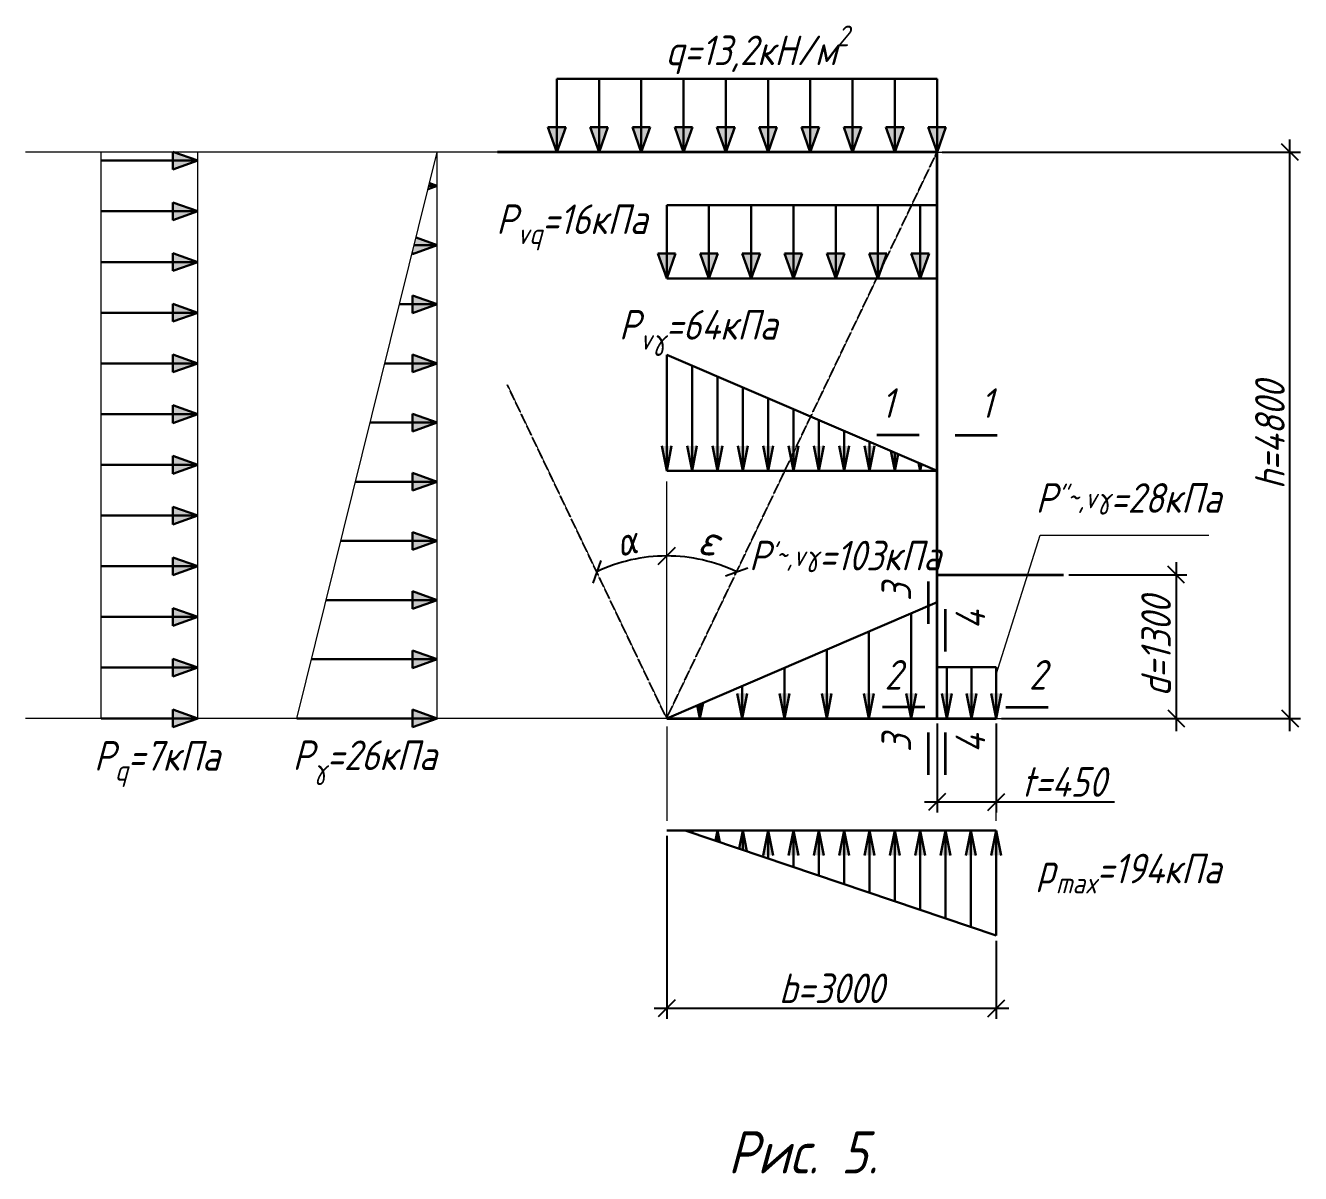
# Model space of a CAD drawing. Header units: millimetres. Extents: x -1004 to 900128, y -352756 to 107728.
# Drawn here: x 70816 to 85906, y -34440 to -20855 of the extents above; entities that cross this region are included whole.
import ezdxf

# ---------------------------------------------------------------- set-up
doc = ezdxf.new("R2010")
doc.units = ezdxf.units.MM
doc.linetypes.add('ACAD_ISO02W100', pattern=[15, 12, -3])
doc.linetypes.add('ACAD_ISO04W100', pattern=[30, 24, -3, 0, -3])
for name, color, linetype, lineweight in [('axles', 152, 'ACAD_ISO04W100', 20), ('basic', 95, 'Continuous', 30), ('hatch', 117, 'ACAD_ISO02W100', 25), ('size', 45, 'Continuous', 20), ('text', 13, 'Continuous', 20), ('thick', 42, 'Continuous', 35), ('thin', 153, 'Continuous', 18)]:
    doc.layers.add(name, color=color, linetype=linetype, lineweight=lineweight)
doc.styles.add('Structures', font='isocpeur.ttf', dxfattribs={"width": 0.85, "oblique": 15})
doc.styles.add('structures 5', font='isocpeur.ttf', dxfattribs={"width": 0.85, "oblique": 15, "height": 5})
doc.dimstyles.new('structures 3.5', dxfattribs={"dimtxt": 3.5, "dimasz": 2, "dimexe": 1.25, "dimexo": 0.625, "dimtad": 1, "dimtxsty": 'Structures', "dimblk": 'OBLIQUE', "dimcen": 2.5, "dimdle": 1.5, "dimadec": 0, "dimazin": 0, "dimtfac": 1, "dimtmove": 0, "dimatfit": 3, "dimfxl": 1, "dimarcsym": 0})

# ---------------------------------------------------------------- blocks, each defined once
blk = doc.blocks.new('_Oblique')
at = {"color": 0, "linetype": 'ByBlock', "lineweight": -2}
blk.add_line((-0.5, -0.5), (0.5, 0.5), dxfattribs=at)
blk = doc.blocks.new('*D364')
at = {"layer": 'Defpoints', "color": 0, "transparency": 16777216}
for p in [(83100, -27354), (82305, -29054), (84435, -29054)]:
    blk.add_point(p, dxfattribs=at)
at = {"layer": 'size', "color": 0, "lineweight": -2, "transparency": 16777216}
for p, q in [((84435, -27204), (84435, -29204)), ((83163, -27354), (84560, -27354)), ((82367, -29054), (84560, -29054))]:
    blk.add_line(p, q, dxfattribs=at)
at = {"layer": 'size', "color": 0, "lineweight": -2, "transparency": 16777216, "xscale": 200, "yscale": 200, "zscale": 200}
for p, rotation in [((84435, -27354), 90), ((84435, -29054), 270)]:
    blk.add_blockref('_Oblique', p, dxfattribs=dict(at, rotation=rotation))
at = {"layer": 'size', "color": 0, "transparency": 16777216, "insert": (84197, -28204), "char_height": 350, "attachment_point": 5, "rotation": 90, "style": 'Structures'}
blk.add_mtext('d=1300', dxfattribs=at)
blk = doc.blocks.new('*D365')
at = {"layer": 'Defpoints', "color": 0, "transparency": 16777216}
for p in [(81605, -29054), (82305, -29054), (82305, -30043)]:
    blk.add_point(p, dxfattribs=at)
at = {"layer": 'size', "color": 0, "lineweight": -2, "transparency": 16777216}
for p, q in [((81605, -29116), (81605, -30168)), ((82305, -29116), (82305, -30168)), ((81455, -30043), (82305, -30043)), ((82305, -30043), (83705, -30043))]:
    blk.add_line(p, q, dxfattribs=at)
at = {"layer": 'size', "color": 0, "lineweight": -2, "transparency": 16777216, "xscale": 200, "yscale": 200, "zscale": 200, "rotation": 180}
blk.add_blockref('_Oblique', (81605, -30043), dxfattribs=at)
at = {"layer": 'size', "color": 0, "lineweight": -2, "transparency": 16777216, "xscale": 200, "yscale": 200, "zscale": 200}
blk.add_blockref('_Oblique', (82305, -30043), dxfattribs=at)
at = {"layer": 'size', "color": 0, "transparency": 16777216, "insert": (83105, -29806), "char_height": 350, "attachment_point": 5, "style": 'Structures'}
blk.add_mtext('t=450', dxfattribs=at)
blk = doc.blocks.new('*D366')
at = {"layer": 'Defpoints', "color": 0, "transparency": 16777216}
for p in [(81605, -22354), (85781, -22354), (82305, -29054)]:
    blk.add_point(p, dxfattribs=at)
at = {"layer": 'size', "color": 0, "lineweight": -2, "transparency": 16777216}
for p, q in [((85781, -29204), (85781, -22204)), ((81667, -22354), (85906, -22354)), ((82367, -29054), (85906, -29054))]:
    blk.add_line(p, q, dxfattribs=at)
at = {"layer": 'size', "color": 0, "lineweight": -2, "transparency": 16777216, "xscale": 200, "yscale": 200, "zscale": 200}
for p, rotation in [((85781, -22354), 90), ((85781, -29054), 270)]:
    blk.add_blockref('_Oblique', p, dxfattribs=dict(at, rotation=rotation))
at = {"layer": 'size', "color": 0, "transparency": 16777216, "insert": (85544, -25704), "char_height": 350, "attachment_point": 5, "rotation": 90, "style": 'Structures'}
blk.add_mtext('h=4800', dxfattribs=at)
blk = doc.blocks.new('*D367')
at = {"layer": 'Defpoints', "color": 0, "transparency": 16777216}
for p in [(81605, -22354), (78405, -26253), (78689, -27153), (78405, -29054), (78405, -29054)]:
    blk.add_point(p, dxfattribs=at)
at = {"layer": 'size', "color": 0, "lineweight": -2, "transparency": 16777216}
blk.add_arc((78405, -29054), 1922, 64.4703, 90, dxfattribs=at)
at = {"layer": 'size', "color": 0, "lineweight": -2, "transparency": 16777216, "xscale": 200, "yscale": 200, "zscale": 200}
for p, rotation in [((78405, -27132), 179.9999999999999), ((79233, -27320), 334.4703020094668)]:
    blk.add_blockref('_Oblique', p, dxfattribs=dict(at, rotation=rotation))
at = {"layer": 'size', "color": 0, "transparency": 16777216, "insert": (78908, -26939), "char_height": 350, "attachment_point": 5, "rotation": 346.6245, "style": 'Structures'}
blk.add_mtext('{\\H1.08333x;ε}', dxfattribs=at)
blk = doc.blocks.new('*D368')
at = {"layer": 'Defpoints', "color": 0, "transparency": 16777216}
for p in [(75205, -22354), (78405, -22604), (78120, -27153), (78405, -29054), (78405, -29054)]:
    blk.add_point(p, dxfattribs=at)
at = {"layer": 'size', "color": 0, "lineweight": -2, "transparency": 16777216}
blk.add_arc((78405, -29054), 1922, 90, 115.5297, dxfattribs=at)
at = {"layer": 'size', "color": 0, "lineweight": -2, "transparency": 16777216, "xscale": 200, "yscale": 200, "zscale": 200}
for p, rotation in [((78405, -27132), 359.9999999999999), ((77577, -27320), 205.5296979905331)]:
    blk.add_blockref('_Oblique', p, dxfattribs=dict(at, rotation=rotation))
at = {"layer": 'size', "color": 0, "transparency": 16777216, "insert": (77929, -26955), "char_height": 350, "width": 756.43, "attachment_point": 5, "rotation": 12.7648, "style": 'Structures'}
blk.add_mtext('{\\H0.95833x;α}', dxfattribs=at)
blk = doc.blocks.new('*D370')
at = {"layer": 'Defpoints', "color": 0, "transparency": 16777216}
for p in [(78405, -30380), (82305, -31622), (82305, -32485)]:
    blk.add_point(p, dxfattribs=at)
at = {"layer": 'size', "color": 0, "lineweight": -2, "transparency": 16777216}
for p, q in [((78405, -30443), (78405, -32610)), ((82305, -31685), (82305, -32610)), ((78255, -32485), (82455, -32485))]:
    blk.add_line(p, q, dxfattribs=at)
at = {"layer": 'size', "color": 0, "lineweight": -2, "transparency": 16777216, "xscale": 200, "yscale": 200, "zscale": 200, "rotation": 180}
blk.add_blockref('_Oblique', (78405, -32485), dxfattribs=at)
at = {"layer": 'size', "color": 0, "lineweight": -2, "transparency": 16777216, "xscale": 200, "yscale": 200, "zscale": 200}
blk.add_blockref('_Oblique', (82305, -32485), dxfattribs=at)
at = {"layer": 'size', "color": 0, "transparency": 16777216, "insert": (80355, -32248), "char_height": 350, "attachment_point": 5, "style": 'Structures'}
blk.add_mtext('b=3000', dxfattribs=at)

msp = doc.modelspace()

# ---------------------------------------------------------------- hatches: boundary and pattern name
at = {"layer": 'basic'}
h = msp.add_hatch(color=256, dxfattribs=at)
h.dxf.hatch_style = 1
h.paths.add_polyline_path([(76999.856, -22058.991), (77104.781, -22353.647), (77104.781, -22058.991)])
h.paths.add_polyline_path([(77104.781, -22058.991), (77104.781, -22353.647), (77209.706, -22058.991)])
h = msp.add_hatch(color=256, dxfattribs=at)
h.dxf.hatch_style = 1
h.paths.add_polyline_path([(77499.856, -22058.991), (77604.781, -22353.647), (77604.781, -22058.991)])
h.paths.add_polyline_path([(77604.781, -22058.991), (77604.781, -22353.647), (77709.706, -22058.991)])
h = msp.add_hatch(color=256, dxfattribs=at)
h.dxf.hatch_style = 1
h.paths.add_polyline_path([(77999.856, -22058.991), (78104.781, -22353.647), (78104.781, -22058.991)])
h.paths.add_polyline_path([(78104.781, -22058.991), (78104.781, -22353.647), (78209.706, -22058.991)])
h = msp.add_hatch(color=256, dxfattribs=at)
h.dxf.hatch_style = 1
h.paths.add_polyline_path([(78499.856, -22058.991), (78604.781, -22353.647), (78604.781, -22058.991)])
h.paths.add_polyline_path([(78604.781, -22058.991), (78604.781, -22353.647), (78709.706, -22058.991)])
h = msp.add_hatch(color=256, dxfattribs=at)
h.dxf.hatch_style = 1
h.paths.add_polyline_path([(78999.856, -22058.991), (79104.781, -22353.647), (79104.781, -22058.991)])
h.paths.add_polyline_path([(79104.781, -22058.991), (79104.781, -22353.647), (79209.706, -22058.991)])
h = msp.add_hatch(color=256, dxfattribs=at)
h.dxf.hatch_style = 1
h.paths.add_polyline_path([(79499.856, -22058.991), (79604.781, -22353.647), (79604.781, -22058.991)])
h.paths.add_polyline_path([(79604.781, -22058.991), (79604.781, -22353.647), (79709.706, -22058.991)])
h = msp.add_hatch(color=256, dxfattribs=at)
h.dxf.hatch_style = 1
h.paths.add_polyline_path([(79999.856, -22058.991), (80104.781, -22353.647), (80104.781, -22058.991)])
h.paths.add_polyline_path([(80104.781, -22058.991), (80104.781, -22353.647), (80209.706, -22058.991)])
h = msp.add_hatch(color=256, dxfattribs=at)
h.dxf.hatch_style = 1
h.paths.add_polyline_path([(80499.856, -22058.991), (80604.781, -22353.647), (80604.781, -22058.991)])
h.paths.add_polyline_path([(80604.781, -22058.991), (80604.781, -22353.647), (80709.706, -22058.991)])
h = msp.add_hatch(color=256, dxfattribs=at)
h.dxf.hatch_style = 1
h.paths.add_polyline_path([(80999.856, -22058.991), (81104.781, -22353.647), (81104.781, -22058.991)])
h.paths.add_polyline_path([(81104.781, -22058.991), (81104.781, -22353.647), (81209.706, -22058.991)])
h = msp.add_hatch(color=256, dxfattribs=at)
h.dxf.hatch_style = 1
h.paths.add_polyline_path([(81499.856, -22058.991), (81604.781, -22353.647), (81604.781, -22058.991)])
h.paths.add_polyline_path([(81604.781, -22058.991), (81604.781, -22353.647), (81709.706, -22058.991)])
h = msp.add_hatch(color=256, dxfattribs=at)
h.dxf.hatch_style = 1
h.paths.add_polyline_path([(72559.8, -22348.722), (72854.456, -22453.647), (72559.8, -22453.647)])
h.paths.add_polyline_path([(72559.8, -22453.647), (72854.456, -22453.647), (72559.8, -22558.573)])
h = msp.add_hatch(color=256, dxfattribs=at)
h.dxf.hatch_style = 1
h.paths.add_polyline_path([(75598.453, -22721.161), (75590.389, -22753.647), (75689.682, -22753.647)])
h.paths.add_polyline_path([(75689.682, -22753.647), (75590.389, -22753.647), (75580.761, -22792.433)])
h.paths.add_polyline_path([(75689.682, -23453.647), (75416.627, -23453.647), (75404.624, -23502), (75429.659, -23546.24)])
h.paths.add_polyline_path([(75438.803, -23364.311), (75416.627, -23453.647), (75689.682, -23453.647)])
h.paths.add_polyline_path([(75404.624, -23502), (75395.026, -23540.668), (75395.026, -23558.573), (75429.659, -23546.24)])
h = msp.add_hatch(color=256, dxfattribs=at)
h.dxf.hatch_style = 1
h.paths.add_polyline_path([(72559.8, -22948.722), (72854.456, -23053.647), (72559.8, -23053.647)])
h.paths.add_polyline_path([(72559.8, -23053.647), (72854.456, -23053.647), (72559.8, -23158.573)])
h = msp.add_hatch(color=256, dxfattribs=at)
h.dxf.hatch_style = 1
h.paths.add_polyline_path([(72559.8, -23548.722), (72854.456, -23653.647), (72559.8, -23653.647)])
h.paths.add_polyline_path([(72559.8, -23653.647), (72854.456, -23653.647), (72559.8, -23758.573)])
h = msp.add_hatch(color=256, dxfattribs=at)
h.dxf.hatch_style = 1
h.paths.add_polyline_path([(78299.856, -23552.444), (78404.781, -23847.101), (78404.781, -23552.444)])
h.paths.add_polyline_path([(78404.781, -23552.444), (78404.781, -23847.101), (78509.706, -23552.444)])
h = msp.add_hatch(color=256, dxfattribs=at)
h.dxf.hatch_style = 1
h.paths.add_polyline_path([(78799.856, -23552.444), (78904.781, -23847.101), (78904.781, -23552.444)])
h.paths.add_polyline_path([(78904.781, -23552.444), (78904.781, -23847.101), (79009.706, -23552.444)])
h = msp.add_hatch(color=256, dxfattribs=at)
h.dxf.hatch_style = 1
h.paths.add_polyline_path([(79299.856, -23552.444), (79404.781, -23847.101), (79404.781, -23552.444)])
h.paths.add_polyline_path([(79404.781, -23552.444), (79404.781, -23847.101), (79509.706, -23552.444)])
h = msp.add_hatch(color=256, dxfattribs=at)
h.dxf.hatch_style = 1
h.paths.add_polyline_path([(79799.856, -23552.444), (79904.781, -23847.101), (79904.781, -23552.444)])
h.paths.add_polyline_path([(79904.781, -23552.444), (79904.781, -23847.101), (80009.706, -23552.444)])
h = msp.add_hatch(color=256, dxfattribs=at)
h.dxf.hatch_style = 1
h.paths.add_polyline_path([(80299.856, -23552.444), (80404.781, -23847.101), (80404.781, -23552.444)])
h.paths.add_polyline_path([(80404.781, -23552.444), (80404.781, -23847.101), (80509.706, -23552.444)])
h = msp.add_hatch(color=256, dxfattribs=at)
h.dxf.hatch_style = 1
h.paths.add_polyline_path([(80799.856, -23552.444), (80904.781, -23847.101), (80904.781, -23552.444)])
h.paths.add_polyline_path([(80904.781, -23552.444), (80904.781, -23847.101), (81009.706, -23552.444)])
h = msp.add_hatch(color=256, dxfattribs=at)
h.dxf.hatch_style = 1
h.paths.add_polyline_path([(81299.856, -23552.444), (81404.781, -23847.101), (81404.781, -23552.444)])
h.paths.add_polyline_path([(81404.781, -23552.444), (81404.781, -23847.101), (81509.706, -23552.444)])
h = msp.add_hatch(color=256, dxfattribs=at)
h.dxf.hatch_style = 1
h.paths.add_polyline_path([(75395.026, -24048.722), (75689.682, -24153.647), (75395.026, -24153.647)])
h.paths.add_polyline_path([(75395.026, -24153.647), (75689.682, -24153.647), (75395.026, -24258.573)])
h = msp.add_hatch(color=256, dxfattribs=at)
h.dxf.hatch_style = 1
h.paths.add_polyline_path([(72559.8, -24148.722), (72854.456, -24253.647), (72559.8, -24253.647)])
h.paths.add_polyline_path([(72559.8, -24253.647), (72854.456, -24253.647), (72559.8, -24358.573)])
h = msp.add_hatch(color=256, dxfattribs=at)
h.dxf.hatch_style = 1
h.paths.add_polyline_path([(72559.8, -24748.722), (72854.456, -24853.647), (72559.8, -24853.647)])
h.paths.add_polyline_path([(72559.8, -24853.647), (72854.456, -24853.647), (72559.8, -24958.573)])
h = msp.add_hatch(color=256, dxfattribs=at)
h.dxf.hatch_style = 1
h.paths.add_polyline_path([(75395.026, -24748.722), (75689.682, -24853.647), (75395.026, -24853.647)])
h.paths.add_polyline_path([(75395.026, -24853.647), (75689.682, -24853.647), (75395.026, -24958.573)])
h = msp.add_hatch(color=256, dxfattribs=at)
h.dxf.hatch_style = 1
h.paths.add_polyline_path([(72559.8, -25348.722), (72854.456, -25453.647), (72559.8, -25453.647)])
h.paths.add_polyline_path([(72559.8, -25453.647), (72854.456, -25453.647), (72559.8, -25558.573)])
h = msp.add_hatch(color=256, dxfattribs=at)
h.dxf.hatch_style = 1
h.paths.add_polyline_path([(75395.026, -25448.722), (75689.682, -25553.647), (75395.026, -25553.647)])
h.paths.add_polyline_path([(75395.026, -25553.647), (75689.682, -25553.647), (75395.026, -25658.573)])
h = msp.add_hatch(color=256, dxfattribs=at)
h.dxf.hatch_style = 1
h.paths.add_polyline_path([(72559.8, -25948.722), (72854.456, -26053.647), (72559.8, -26053.647)])
h.paths.add_polyline_path([(72559.8, -26053.647), (72854.456, -26053.647), (72559.8, -26158.573)])
h = msp.add_hatch(color=256, dxfattribs=at)
h.dxf.hatch_style = 1
h.paths.add_polyline_path([(78346.049, -25829.811), (78404.781, -25829.811), (78404.781, -26124.467)])
h.paths.add_polyline_path([(78404.781, -25829.811), (78463.513, -25829.811), (78404.781, -26124.467)])
h = msp.add_hatch(color=256, dxfattribs=at)
h.dxf.hatch_style = 1
h.paths.add_polyline_path([(78646.049, -25829.811), (78704.781, -25829.811), (78704.781, -26124.467)])
h.paths.add_polyline_path([(78704.781, -25829.811), (78763.513, -25829.811), (78704.781, -26124.467)])
h = msp.add_hatch(color=256, dxfattribs=at)
h.dxf.hatch_style = 1
h.paths.add_polyline_path([(78946.049, -25829.811), (79004.781, -25829.811), (79004.781, -26124.467)])
h.paths.add_polyline_path([(79004.781, -25829.811), (79063.513, -25829.811), (79004.781, -26124.467)])
h = msp.add_hatch(color=256, dxfattribs=at)
h.dxf.hatch_style = 1
h.paths.add_polyline_path([(79246.049, -25829.811), (79304.781, -25829.811), (79304.781, -26124.467)])
h.paths.add_polyline_path([(79304.781, -25829.811), (79363.513, -25829.811), (79304.781, -26124.467)])
h = msp.add_hatch(color=256, dxfattribs=at)
h.dxf.hatch_style = 1
h.paths.add_polyline_path([(79546.049, -25829.811), (79604.781, -25829.811), (79604.781, -26124.467)])
h.paths.add_polyline_path([(79604.781, -25829.811), (79663.513, -25829.811), (79604.781, -26124.467)])
h = msp.add_hatch(color=256, dxfattribs=at)
h.dxf.hatch_style = 1
h.paths.add_polyline_path([(79846.049, -25829.811), (79904.781, -25829.811), (79904.781, -26124.467)])
h.paths.add_polyline_path([(79904.781, -25829.811), (79963.513, -25829.811), (79904.781, -26124.467)])
h = msp.add_hatch(color=256, dxfattribs=at)
h.dxf.hatch_style = 1
h.paths.add_polyline_path([(80146.049, -25829.811), (80204.781, -25829.811), (80204.781, -26124.467)])
h.paths.add_polyline_path([(80204.781, -25829.811), (80263.513, -25829.811), (80204.781, -26124.467)])
h = msp.add_hatch(color=256, dxfattribs=at)
h.dxf.hatch_style = 1
h.paths.add_polyline_path([(80446.049, -25829.811), (80504.781, -25829.811), (80504.781, -26124.467)])
h.paths.add_polyline_path([(80504.781, -25829.811), (80563.513, -25829.811), (80504.781, -26124.467)])
h = msp.add_hatch(color=256, dxfattribs=at)
h.dxf.hatch_style = 1
h.paths.add_polyline_path([(80746.049, -25829.811), (80804.781, -25829.811), (80804.781, -26124.467)])
h.paths.add_polyline_path([(80804.781, -25829.811), (80863.513, -25829.811), (80804.781, -26124.467)])
h = msp.add_hatch(color=256, dxfattribs=at)
h.dxf.hatch_style = 1
h.paths.add_polyline_path([(81144.195, -25926.727), (81104.781, -25909.806), (81104.781, -26124.467)])
h.paths.add_polyline_path([(81104.781, -25909.806), (81057.99, -25889.718), (81104.781, -26124.467)])
h.paths.add_polyline_path([(81420.547, -26045.371), (81404.781, -26038.603), (81404.781, -26124.467)])
h.paths.add_polyline_path([(81404.781, -26038.603), (81386.064, -26030.567), (81404.781, -26124.467)])
h = msp.add_hatch(color=256, dxfattribs=at)
h.dxf.hatch_style = 1
h.paths.add_polyline_path([(75395.026, -26148.722), (75689.682, -26253.647), (75395.026, -26253.647)])
h.paths.add_polyline_path([(75395.026, -26253.647), (75689.682, -26253.647), (75395.026, -26358.573)])
h = msp.add_hatch(color=256, dxfattribs=at)
h.dxf.hatch_style = 1
h.paths.add_polyline_path([(72559.8, -26548.722), (72854.456, -26653.647), (72559.8, -26653.647)])
h.paths.add_polyline_path([(72559.8, -26653.647), (72854.456, -26653.647), (72559.8, -26758.573)])
h = msp.add_hatch(color=256, dxfattribs=at)
h.dxf.hatch_style = 1
h.paths.add_polyline_path([(75395.026, -26848.722), (75689.682, -26953.647), (75395.026, -26953.647)])
h.paths.add_polyline_path([(75395.026, -26953.647), (75689.682, -26953.647), (75395.026, -27058.573)])
h = msp.add_hatch(color=256, dxfattribs=at)
h.dxf.hatch_style = 1
h.paths.add_polyline_path([(72559.8, -27148.722), (72854.456, -27253.647), (72559.8, -27253.647)])
h.paths.add_polyline_path([(72559.8, -27253.647), (72854.456, -27253.647), (72559.8, -27358.573)])
h = msp.add_hatch(color=256, dxfattribs=at)
h.dxf.hatch_style = 1
h.paths.add_polyline_path([(75395.026, -27548.722), (75689.682, -27653.647), (75395.026, -27653.647)])
h.paths.add_polyline_path([(75395.026, -27653.647), (75689.682, -27653.647), (75395.026, -27758.573)])
h = msp.add_hatch(color=256, dxfattribs=at)
h.dxf.hatch_style = 1
h.paths.add_polyline_path([(72559.8, -27748.722), (72854.456, -27853.647), (72559.8, -27853.647)])
h.paths.add_polyline_path([(72559.8, -27853.647), (72854.456, -27853.647), (72559.8, -27958.573)])
h = msp.add_hatch(color=256, dxfattribs=at)
h.dxf.hatch_style = 1
h.paths.add_polyline_path([(72559.8, -28348.722), (72854.456, -28453.647), (72559.8, -28453.647)])
h.paths.add_polyline_path([(72559.8, -28453.647), (72854.456, -28453.647), (72559.8, -28558.573)])
h = msp.add_hatch(color=256, dxfattribs=at)
h.dxf.hatch_style = 1
h.paths.add_polyline_path([(75395.026, -28248.722), (75689.682, -28353.647), (75395.026, -28353.647)])
h.paths.add_polyline_path([(75395.026, -28353.647), (75689.682, -28353.647), (75395.026, -28458.573)])
h = msp.add_hatch(color=256, dxfattribs=at)
h.dxf.hatch_style = 1
h.paths.add_polyline_path([(79357.166, -28758.991), (79298.434, -28758.991), (79298.434, -29053.647)])
h.paths.add_polyline_path([(79298.434, -28758.991), (79239.702, -28758.991), (79298.434, -29053.647)])
h = msp.add_hatch(color=256, dxfattribs=at)
h.dxf.hatch_style = 1
h.paths.add_polyline_path([(79857.166, -28758.991), (79798.434, -28758.991), (79798.434, -29053.647)])
h.paths.add_polyline_path([(79798.434, -28758.991), (79739.702, -28758.991), (79798.434, -29053.647)])
h = msp.add_hatch(color=256, dxfattribs=at)
h.dxf.hatch_style = 1
h.paths.add_polyline_path([(80357.166, -28758.991), (80298.434, -28758.991), (80298.434, -29053.647)])
h.paths.add_polyline_path([(80298.434, -28758.991), (80239.702, -28758.991), (80298.434, -29053.647)])
h = msp.add_hatch(color=256, dxfattribs=at)
h.dxf.hatch_style = 1
h.paths.add_polyline_path([(80857.166, -28758.991), (80798.434, -28758.991), (80798.434, -29053.647)])
h.paths.add_polyline_path([(80798.434, -28758.991), (80739.702, -28758.991), (80798.434, -29053.647)])
h = msp.add_hatch(color=256, dxfattribs=at)
h.dxf.hatch_style = 1
h.paths.add_polyline_path([(81357.166, -28758.991), (81298.434, -28758.991), (81298.434, -29053.647)])
h.paths.add_polyline_path([(81298.434, -28758.991), (81239.702, -28758.991), (81298.434, -29053.647)])
h = msp.add_hatch(color=256, dxfattribs=at)
h.dxf.hatch_style = 1
h.paths.add_polyline_path([(81778.092, -28758.991), (81719.36, -28758.991), (81719.36, -29053.647)])
h.paths.add_polyline_path([(81719.36, -28758.991), (81660.628, -28758.991), (81719.36, -29053.647)])
h = msp.add_hatch(color=256, dxfattribs=at)
h.dxf.hatch_style = 1
h.paths.add_polyline_path([(82070.802, -28758.991), (82012.07, -28758.991), (82012.07, -29053.647)])
h.paths.add_polyline_path([(82012.07, -28758.991), (81953.339, -28758.991), (82012.07, -29053.647)])
h = msp.add_hatch(color=256, dxfattribs=at)
h.dxf.hatch_style = 1
h.paths.add_polyline_path([(82363.513, -28758.991), (82304.781, -28758.991), (82304.781, -29053.647)])
h.paths.add_polyline_path([(82304.781, -28758.991), (82246.049, -28758.991), (82304.781, -29053.647)])
h = msp.add_hatch(color=256, dxfattribs=at)
h.dxf.hatch_style = 1
h.paths.add_polyline_path([(72559.8, -28948.722), (72854.456, -29053.647), (72559.8, -29053.647)])
h.paths.add_polyline_path([(72559.8, -29053.647), (72854.456, -29053.647), (72559.8, -29158.573)])
h = msp.add_hatch(color=256, dxfattribs=at)
h.dxf.hatch_style = 1
h.paths.add_polyline_path([(75395.026, -28948.722), (75689.682, -29053.647), (75395.026, -29053.647)])
h.paths.add_polyline_path([(75395.026, -29053.647), (75689.682, -29053.647), (75395.026, -29158.573)])
h = msp.add_hatch(color=256, dxfattribs=at)
h.dxf.hatch_style = 1
h.paths.add_polyline_path([(78835.273, -28868.828), (78798.434, -28884.643), (78798.434, -29053.647)])
h.paths.add_polyline_path([(78798.434, -28884.643), (78767.403, -28897.966), (78798.434, -29053.647)])
h = msp.add_hatch(color=256, dxfattribs=at)
h.dxf.hatch_style = 1
h.paths.add_polyline_path([(79304.781, -30380.101), (79304.781, -30609.658), (79353.838, -30626.219)])
h.paths.add_polyline_path([(79304.781, -30380.101), (79261.91, -30595.185), (79304.781, -30609.658)])
h.paths.add_polyline_path([(79004.781, -30380.101), (79004.781, -30508.383), (79032.195, -30517.637)])
h.paths.add_polyline_path([(79004.781, -30380.101), (78980.823, -30500.295), (79004.781, -30508.383)])
h.paths.add_polyline_path([(78704.781, -30380.101), (78699.737, -30405.405), (78704.781, -30407.107)])
h.paths.add_polyline_path([(78704.781, -30380.101), (78704.781, -30407.107), (78710.552, -30409.056)])
h = msp.add_hatch(color=256, dxfattribs=at)
h.dxf.hatch_style = 1
h.paths.add_polyline_path([(79546.049, -30674.757), (79604.781, -30674.757), (79604.781, -30380.101)])
h.paths.add_polyline_path([(79604.781, -30674.757), (79663.513, -30674.757), (79604.781, -30380.101)])
h = msp.add_hatch(color=256, dxfattribs=at)
h.dxf.hatch_style = 1
h.paths.add_polyline_path([(79846.049, -30674.757), (79904.781, -30674.757), (79904.781, -30380.101)])
h.paths.add_polyline_path([(79904.781, -30674.757), (79963.513, -30674.757), (79904.781, -30380.101)])
h = msp.add_hatch(color=256, dxfattribs=at)
h.dxf.hatch_style = 1
h.paths.add_polyline_path([(80146.049, -30674.757), (80204.781, -30674.757), (80204.781, -30380.101)])
h.paths.add_polyline_path([(80204.781, -30674.757), (80263.513, -30674.757), (80204.781, -30380.101)])
h = msp.add_hatch(color=256, dxfattribs=at)
h.dxf.hatch_style = 1
h.paths.add_polyline_path([(80446.049, -30674.757), (80504.781, -30674.757), (80504.781, -30380.101)])
h.paths.add_polyline_path([(80504.781, -30674.757), (80563.513, -30674.757), (80504.781, -30380.101)])
h = msp.add_hatch(color=256, dxfattribs=at)
h.dxf.hatch_style = 1
h.paths.add_polyline_path([(80746.049, -30674.757), (80804.781, -30674.757), (80804.781, -30380.101)])
h.paths.add_polyline_path([(80804.781, -30674.757), (80863.513, -30674.757), (80804.781, -30380.101)])
h = msp.add_hatch(color=256, dxfattribs=at)
h.dxf.hatch_style = 1
h.paths.add_polyline_path([(81046.049, -30674.757), (81104.781, -30674.757), (81104.781, -30380.101)])
h.paths.add_polyline_path([(81104.781, -30674.757), (81163.513, -30674.757), (81104.781, -30380.101)])
h = msp.add_hatch(color=256, dxfattribs=at)
h.dxf.hatch_style = 1
h.paths.add_polyline_path([(81346.049, -30674.757), (81404.781, -30674.757), (81404.781, -30380.101)])
h.paths.add_polyline_path([(81404.781, -30674.757), (81463.513, -30674.757), (81404.781, -30380.101)])
h = msp.add_hatch(color=256, dxfattribs=at)
h.dxf.hatch_style = 1
h.paths.add_polyline_path([(81646.049, -30674.757), (81704.781, -30674.757), (81704.781, -30380.101)])
h.paths.add_polyline_path([(81704.781, -30674.757), (81763.513, -30674.757), (81704.781, -30380.101)])
h = msp.add_hatch(color=256, dxfattribs=at)
h.dxf.hatch_style = 1
h.paths.add_polyline_path([(81946.049, -30674.757), (82004.781, -30674.757), (82004.781, -30380.101)])
h.paths.add_polyline_path([(82004.781, -30674.757), (82063.513, -30674.757), (82004.781, -30380.101)])
h = msp.add_hatch(color=256, dxfattribs=at)
h.dxf.hatch_style = 1
h.paths.add_polyline_path([(82246.049, -30674.757), (82304.781, -30674.757), (82304.781, -30380.101)])
h.paths.add_polyline_path([(82304.781, -30674.757), (82363.513, -30674.757), (82304.781, -30380.101)])

# ---------------------------------------------------------------- linework, layer by layer
at = {"layer": 'axles', "ltscale": 0.2}
for p, q in [((76403.065, -22353.647), (70816.456, -22353.647)), ((78404.781, -29053.647), (70816.456, -29053.647))]:
    msp.add_line(p, q, dxfattribs=at)
at = {"layer": 'axles', "ltscale": 0.4}
for p, q in [((81604.781, -22353.647), (85781.074, -22353.647)), ((82304.781, -29053.647), (85781.074, -29053.647))]:
    msp.add_line(p, q, dxfattribs=at)
at = {"layer": 'basic'}
for p, q in [((77104.781, -22353.647), (77104.781, -21487.114)), ((81604.781, -21487.114), (77104.781, -21487.114)), ((77604.781, -22353.647), (77604.781, -21487.114)), ((78104.781, -22353.647), (78104.781, -21487.114)), ((78604.781, -22353.647), (78604.781, -21487.114)), ((79104.781, -22353.647), (79104.781, -21487.114)), ((79604.781, -22353.647), (79604.781, -21487.114)), ((80104.781, -22353.647), (80104.781, -21487.114)), ((80604.781, -22353.647), (80604.781, -21487.114)), ((81104.781, -22353.647), (81104.781, -21487.114)), ((81604.781, -22353.647), (81604.781, -21487.114)), ((77104.781, -22353.647), (76999.856, -22058.991)), ((77209.706, -22058.991), (76999.856, -22058.991)), ((77104.781, -22353.647), (77209.706, -22058.991)), ((77604.781, -22353.647), (77499.856, -22058.991)), ((77709.706, -22058.991), (77499.856, -22058.991)), ((77604.781, -22353.647), (77709.706, -22058.991)), ((78104.781, -22353.647), (77999.856, -22058.991)), ((78209.706, -22058.991), (77999.856, -22058.991)), ((78104.781, -22353.647), (78209.706, -22058.991)), ((78604.781, -22353.647), (78499.856, -22058.991)), ((78709.706, -22058.991), (78499.856, -22058.991)), ((78604.781, -22353.647), (78709.706, -22058.991)), ((79104.781, -22353.647), (78999.856, -22058.991)), ((79209.706, -22058.991), (78999.856, -22058.991)), ((79104.781, -22353.647), (79209.706, -22058.991)), ((79604.781, -22353.647), (79499.856, -22058.991)), ((79709.706, -22058.991), (79499.856, -22058.991)), ((79604.781, -22353.647), (79709.706, -22058.991)), ((80104.781, -22353.647), (79999.856, -22058.991)), ((80209.706, -22058.991), (79999.856, -22058.991)), ((80104.781, -22353.647), (80209.706, -22058.991)), ((80604.781, -22353.647), (80499.856, -22058.991)), ((80709.706, -22058.991), (80499.856, -22058.991)), ((80604.781, -22353.647), (80709.706, -22058.991)), ((81104.781, -22353.647), (80999.856, -22058.991)), ((81209.706, -22058.991), (80999.856, -22058.991)), ((81104.781, -22353.647), (81209.706, -22058.991)), ((81604.781, -22353.647), (81499.856, -22058.991)), ((81709.706, -22058.991), (81499.856, -22058.991)), ((81604.781, -22353.647), (81709.706, -22058.991)), ((72854.456, -22453.647), (71712.59, -22453.647)), ((72854.456, -22453.647), (72559.8, -22348.722)), ((72559.8, -22558.573), (72559.8, -22348.722)), ((72854.456, -22453.647), (72559.8, -22558.573)), ((75689.682, -22753.647), (75580.761, -22792.433)), ((75689.682, -22753.647), (75590.389, -22753.647)), ((75689.682, -22753.647), (75598.453, -22721.161)), ((72854.456, -23053.647), (71712.59, -23053.647)), ((72854.456, -23053.647), (72559.8, -22948.722)), ((72559.8, -23158.573), (72559.8, -22948.722)), ((72854.456, -23053.647), (72559.8, -23158.573)), ((78404.781, -23847.101), (78404.781, -22980.567)), ((78404.781, -22980.567), (81604.781, -22980.567)), ((78904.781, -23847.101), (78904.781, -22980.567)), ((79404.781, -23847.101), (79404.781, -22980.567)), ((79904.781, -23847.101), (79904.781, -22980.567)), ((80404.781, -23847.101), (80404.781, -22980.567)), ((80904.781, -23847.101), (80904.781, -22980.567)), ((81404.781, -23847.101), (81404.781, -22980.567)), ((75689.682, -23453.647), (75438.803, -23364.311)), ((75689.682, -23453.647), (75395.026, -23558.573)), ((75689.682, -23453.647), (75416.627, -23453.647)), ((72854.456, -23653.647), (71712.59, -23653.647)), ((72854.456, -23653.647), (72559.8, -23548.722)), ((72559.8, -23758.573), (72559.8, -23548.722)), ((72854.456, -23653.647), (72559.8, -23758.573)), ((75395.026, -23558.573), (75395.026, -23540.668)), ((78404.781, -23847.101), (78299.856, -23552.444)), ((78509.706, -23552.444), (78299.856, -23552.444)), ((78404.781, -23847.101), (78509.706, -23552.444)), ((78904.781, -23847.101), (78799.856, -23552.444)), ((79009.706, -23552.444), (78799.856, -23552.444)), ((78904.781, -23847.101), (79009.706, -23552.444)), ((79404.781, -23847.101), (79299.856, -23552.444)), ((79509.706, -23552.444), (79299.856, -23552.444)), ((79404.781, -23847.101), (79509.706, -23552.444)), ((79904.781, -23847.101), (79799.856, -23552.444)), ((80009.706, -23552.444), (79799.856, -23552.444)), ((79904.781, -23847.101), (80009.706, -23552.444)), ((80404.781, -23847.101), (80299.856, -23552.444)), ((80509.706, -23552.444), (80299.856, -23552.444)), ((80404.781, -23847.101), (80509.706, -23552.444)), ((80904.781, -23847.101), (80799.856, -23552.444)), ((81009.706, -23552.444), (80799.856, -23552.444)), ((80904.781, -23847.101), (81009.706, -23552.444)), ((81404.781, -23847.101), (81299.856, -23552.444)), ((81509.706, -23552.444), (81299.856, -23552.444)), ((81404.781, -23847.101), (81509.706, -23552.444)), ((81604.781, -23847.101), (78404.781, -23847.101)), ((75689.682, -24153.647), (75395.026, -24048.722)), ((75395.026, -24258.573), (75395.026, -24048.722)), ((72854.456, -24253.647), (71712.59, -24253.647)), ((72854.456, -24253.647), (72559.8, -24148.722)), ((72559.8, -24358.573), (72559.8, -24148.722)), ((72854.456, -24253.647), (72559.8, -24358.573)), ((75689.682, -24153.647), (75242.864, -24153.647)), ((75689.682, -24153.647), (75395.026, -24258.573)), ((72854.456, -24853.647), (71712.59, -24853.647)), ((72854.456, -24853.647), (72559.8, -24748.722)), ((72559.8, -24958.573), (72559.8, -24748.722)), ((72854.456, -24853.647), (72559.8, -24958.573)), ((75689.682, -24853.647), (75069.102, -24853.647)), ((75689.682, -24853.647), (75395.026, -24748.722)), ((75395.026, -24958.573), (75395.026, -24748.722)), ((75689.682, -24853.647), (75395.026, -24958.573)), ((81604.781, -26124.467), (78404.781, -24750.636)), ((78404.781, -26124.467), (78404.781, -24750.636)), ((78704.781, -26124.467), (78704.781, -24879.433)), ((79004.781, -26124.467), (79004.781, -25008.23)), ((79304.781, -26124.467), (79304.781, -25137.026)), ((72854.456, -25453.647), (72559.8, -25348.722)), ((72559.8, -25558.573), (72559.8, -25348.722)), ((79604.781, -26124.467), (79604.781, -25265.823)), ((72854.456, -25453.647), (71712.59, -25453.647)), ((72854.456, -25453.647), (72559.8, -25558.573)), ((75689.682, -25553.647), (75395.026, -25448.722)), ((75395.026, -25658.573), (75395.026, -25448.722)), ((79904.781, -26124.467), (79904.781, -25394.62)), ((75689.682, -25553.647), (74895.34, -25553.647)), ((75689.682, -25553.647), (75395.026, -25658.573)), ((80204.781, -26124.467), (80204.781, -25523.416)), ((80504.781, -26124.467), (80504.781, -25652.213)), ((80804.781, -26124.467), (80804.781, -25781.009)), ((72854.456, -26053.647), (72559.8, -25948.722)), ((72559.8, -26158.573), (72559.8, -25948.722)), ((78404.781, -26124.467), (78346.049, -25829.811)), ((78404.781, -26124.467), (78463.513, -25829.811)), ((78704.781, -26124.467), (78646.049, -25829.811)), ((78704.781, -26124.467), (78763.513, -25829.811)), ((79004.781, -26124.467), (78946.049, -25829.811)), ((79004.781, -26124.467), (79063.513, -25829.811)), ((79304.781, -26124.467), (79246.049, -25829.811)), ((79304.781, -26124.467), (79363.513, -25829.811)), ((79604.781, -26124.467), (79546.049, -25829.811)), ((79604.781, -26124.467), (79663.513, -25829.811)), ((79904.781, -26124.467), (79846.049, -25829.811)), ((79904.781, -26124.467), (79963.513, -25829.811)), ((80204.781, -26124.467), (80146.049, -25829.811)), ((80204.781, -26124.467), (80263.513, -25829.811)), ((80504.781, -26124.467), (80446.049, -25829.811)), ((80504.781, -26124.467), (80563.513, -25829.811)), ((80804.781, -26124.467), (80746.049, -25829.811)), ((80804.781, -26124.467), (80863.513, -25829.811)), ((81104.781, -26124.467), (81057.99, -25889.718)), ((81104.781, -26124.467), (81104.781, -25909.806)), ((81104.781, -26124.467), (81144.195, -25926.727)), ((72854.456, -26053.647), (71712.59, -26053.647)), ((72854.456, -26053.647), (72559.8, -26158.573)), ((81404.781, -26124.467), (81386.064, -26030.567)), ((81404.781, -26124.467), (81404.781, -26038.603)), ((81404.781, -26124.467), (81420.547, -26045.371)), ((75689.682, -26253.647), (74721.577, -26253.647)), ((75689.682, -26253.647), (75395.026, -26148.722)), ((75395.026, -26358.573), (75395.026, -26148.722)), ((75689.682, -26253.647), (75395.026, -26358.573)), ((81604.781, -26124.467), (78404.781, -26124.467)), ((72854.456, -26653.647), (72559.8, -26548.722)), ((72559.8, -26758.573), (72559.8, -26548.722)), ((72854.456, -26653.647), (71712.59, -26653.647)), ((72854.456, -26653.647), (72559.8, -26758.573)), ((75689.682, -26953.647), (75395.026, -26848.722)), ((75395.026, -27058.573), (75395.026, -26848.722)), ((75689.682, -26953.647), (74547.815, -26953.647)), ((75689.682, -26953.647), (75395.026, -27058.573)), ((72854.456, -27253.647), (72559.8, -27148.722)), ((72559.8, -27358.573), (72559.8, -27148.722)), ((72854.456, -27253.647), (71712.59, -27253.647)), ((72854.456, -27253.647), (72559.8, -27358.573)), ((75689.682, -27653.647), (75395.026, -27548.722)), ((75395.026, -27758.573), (75395.026, -27548.722)), ((72854.456, -27853.647), (72559.8, -27748.722)), ((72559.8, -27958.573), (72559.8, -27748.722)), ((75689.682, -27653.647), (74374.053, -27653.647)), ((75689.682, -27653.647), (75395.026, -27758.573)), ((78404.781, -29053.647), (81604.781, -27679.817)), ((72854.456, -27853.647), (71712.59, -27853.647)), ((72854.456, -27853.647), (72559.8, -27958.573)), ((81298.434, -29053.647), (81298.434, -27811.338)), ((80798.434, -29053.647), (80798.434, -28025.999)), ((72854.456, -28453.647), (72559.8, -28348.722)), ((72559.8, -28558.573), (72559.8, -28348.722)), ((75689.682, -28353.647), (74200.29, -28353.647)), ((75689.682, -28353.647), (75395.026, -28248.722)), ((75395.026, -28458.573), (75395.026, -28248.722)), ((75689.682, -28353.647), (75395.026, -28458.573)), ((80298.434, -29053.647), (80298.434, -28240.66)), ((72854.456, -28453.647), (71712.59, -28453.647)), ((72854.456, -28453.647), (72559.8, -28558.573)), ((79798.434, -29053.647), (79798.434, -28455.321)), ((82304.781, -28446.046), (81604.781, -28446.046)), ((81719.36, -29053.647), (81719.36, -28446.046)), ((82012.07, -29053.647), (82012.07, -28446.046)), ((82304.781, -29053.647), (82304.781, -28446.046)), ((79298.434, -29053.647), (79298.434, -28669.982)), ((79298.434, -29053.647), (79239.702, -28758.991)), ((79298.434, -29053.647), (79357.166, -28758.991)), ((79798.434, -29053.647), (79739.702, -28758.991)), ((79798.434, -29053.647), (79857.166, -28758.991)), ((80298.434, -29053.647), (80239.702, -28758.991)), ((80298.434, -29053.647), (80357.166, -28758.991)), ((80798.434, -29053.647), (80739.702, -28758.991)), ((80798.434, -29053.647), (80857.166, -28758.991)), ((81298.434, -29053.647), (81239.702, -28758.991)), ((81298.434, -29053.647), (81357.166, -28758.991)), ((81719.36, -29053.647), (81660.628, -28758.991)), ((81719.36, -29053.647), (81778.092, -28758.991)), ((82012.07, -29053.647), (81953.339, -28758.991)), ((82012.07, -29053.647), (82070.802, -28758.991)), ((82304.781, -29053.647), (82246.049, -28758.991)), ((82304.781, -29053.647), (82363.513, -28758.991)), ((72854.456, -29053.647), (72559.8, -28948.722)), ((72559.8, -29158.573), (72559.8, -28948.722)), ((75689.682, -29053.647), (75395.026, -28948.722)), ((75395.026, -29158.573), (75395.026, -28948.722)), ((78798.434, -29053.647), (78767.403, -28897.966)), ((78798.434, -29053.647), (78835.273, -28868.828)), ((78798.434, -29053.647), (78798.434, -28884.643)), ((72854.456, -29053.647), (71712.59, -29053.647)), ((72854.456, -29053.647), (72559.8, -29158.573)), ((75689.682, -29053.647), (74026.528, -29053.647)), ((75689.682, -29053.647), (75395.026, -29158.573)), ((82304.781, -30380.101), (78404.781, -30380.101)), ((82304.781, -30380.101), (78404.781, -30380.101)), ((78624.781, -30380.101), (82304.781, -31622.41)), ((78704.781, -30380.101), (78699.737, -30405.405)), ((78704.781, -30380.101), (78704.781, -30407.107)), ((78704.781, -30380.101), (78710.552, -30409.056)), ((79004.781, -30380.101), (78980.823, -30500.295)), ((79004.781, -30380.101), (79004.781, -30508.383)), ((79004.781, -30380.101), (79032.195, -30517.637)), ((79304.781, -30380.101), (79261.91, -30595.185)), ((79304.781, -30380.101), (79304.781, -30609.658)), ((79304.781, -30380.101), (79353.838, -30626.219)), ((79604.781, -30380.101), (79546.049, -30674.757)), ((79604.781, -30380.101), (79604.781, -30710.933)), ((79604.781, -30380.101), (79663.513, -30674.757)), ((79904.781, -30380.101), (79846.049, -30674.757)), ((79904.781, -30380.101), (79904.781, -30812.208)), ((79904.781, -30380.101), (79963.513, -30674.757)), ((80204.781, -30380.101), (80146.049, -30674.757)), ((80204.781, -30380.101), (80204.781, -30913.483)), ((80204.781, -30380.101), (80263.513, -30674.757)), ((80504.781, -30380.101), (80446.049, -30674.757)), ((80504.781, -30380.101), (80504.781, -31014.759)), ((80504.781, -30380.101), (80563.513, -30674.757)), ((80804.781, -30380.101), (80746.049, -30674.757)), ((80804.781, -30380.101), (80804.781, -31116.034)), ((80804.781, -30380.101), (80863.513, -30674.757)), ((81104.781, -30380.101), (81046.049, -30674.757)), ((81104.781, -30380.101), (81104.781, -31217.309)), ((81104.781, -30380.101), (81163.513, -30674.757)), ((81404.781, -30380.101), (81346.049, -30674.757)), ((81404.781, -30380.101), (81404.781, -31318.584)), ((81404.781, -30380.101), (81463.513, -30674.757)), ((81704.781, -30380.101), (81646.049, -30674.757)), ((81704.781, -30380.101), (81704.781, -31419.859)), ((81704.781, -30380.101), (81763.513, -30674.757)), ((82004.781, -30380.101), (81946.049, -30674.757)), ((82004.781, -30380.101), (82004.781, -31521.135)), ((82004.781, -30380.101), (82063.513, -30674.757)), ((82304.781, -30380.101), (82246.049, -30674.757)), ((82304.781, -30380.101), (82304.781, -31622.41)), ((82304.781, -30380.101), (82363.513, -30674.757))]:
    msp.add_line(p, q, dxfattribs=at)
at = {"layer": 'hatch', "ltscale": 0.3}
for q in [(81604.781, -22353.647), (76519.044, -25105.385)]:
    msp.add_line((78404.781, -29053.647), q, dxfattribs=at)
at = {"layer": 'thick'}
for p, q in [((81604.781, -22353.647), (76403.065, -22353.647)), ((81604.781, -29053.647), (81604.781, -22353.647)), ((81392.46, -25703.647), (80892.46, -25703.647)), ((81817.102, -25703.647), (82317.102, -25703.647)), ((81503.605, -27935.664), (81503.605, -27435.664)), ((81604.781, -27353.647), (83100.103, -27353.647)), ((81705.957, -28260.596), (81705.957, -27760.596)), ((81458.931, -28919.433), (80958.931, -28919.433)), ((82420.351, -28919.433), (82920.351, -28919.433)), ((78404.781, -29053.647), (82304.781, -29053.647)), ((81503.605, -29722.656), (81503.605, -29222.656)), ((81705.957, -29722.656), (81705.957, -29222.656))]:
    msp.add_line(p, q, dxfattribs=at)
at = {"layer": 'thin'}
for p, q in [((71712.59, -29053.647), (71712.59, -22353.647)), ((72854.456, -29053.647), (72854.456, -22353.647)), ((74026.528, -29053.647), (75689.682, -22353.647)), ((75689.682, -29053.647), (75689.682, -22353.647)), ((82304.781, -28534.403), (82826.408, -26887.7)), ((82826.408, -26887.7), (84820.897, -26887.7)), ((78404.781, -29150.839), (78404.781, -30266.032)), ((82304.781, -30266.032), (82304.781, -29333.043))]:
    msp.add_line(p, q, dxfattribs=at)
at = {"layer": 'thin', "ltscale": 0.4}
msp.add_line((78404.781, -29053.647), (78404.781, -26252.503), dxfattribs=at)
at = {"layer": 'thin'}
for points in [[(81604.781, -22353.647), (76403.065, -22353.647)], [(81604.781, -27353.647), (83100.103, -27353.647)]]:
    msp.add_lwpolyline(points, dxfattribs=at)

# ---------------------------------------------------------------- texts
at = {"layer": 'text', "attachment_point": 5, "style": 'structures 5'}
for s, insert, char_height, width in [('\\A1;q=13,2кН/м{\\H0.7x;\\S2^ ;}', (79476.034, -21142.431), 350, 2511.65502), ('\\A1;P{\\H0.7x;\\S^ vq;\\H1.42857x;=16кПа}', (77282.417, -23206.559), 350, 878.35728), ('\\A1;P{\\H0.7x;\\S^ vγ;\\H1.42857x;=64кПа}', (78777.217, -24456.137), 350, 878.35728), ('\\A1;1', (81018.657, -25322.462), 350, 350), ('\\A1;1', (82190.905, -25322.462), 350, 350), ('\\A1;P{\\H0.7x;\\S"~,vγ;\\H1.42857x;=28кПа}', (83869.858, -26482.804), 350, 878.35728), ("\\A1;P{\\H0.7x;\\S'~,vγ;\\H1.42857x;=103кПа}", (80515.076, -27164.506), 350, 878.35728), ('\\A1;2', (81085.128, -28538.248), 350, 350), ('\\A1;2', (82794.154, -28538.248), 350, 350), ('\\A1;P{\\H0.7x;\\S^ q;\\H1.42857x;=7кПа}', (72372.02, -29556.852), 350, 1905.54601), ('\\A1;P{\\H0.67083x;\\S^ γ;}=26кПа', (74830.008, -29543.517), 350, 1953.35942), ('\\A1;p{\\H0.7x;\\S^ max;}=194кПа', (83877.678, -30890.281), 350, 1724.15503), ('Рис. 5.', (80016.128, -34189.543), 500, 2515.89751)]:
    msp.add_mtext(s, dxfattribs=dict(at, insert=insert, char_height=char_height, width=width))
at = {"layer": 'text', "char_height": 350, "width": 350, "attachment_point": 5, "rotation": 90, "style": 'structures 5'}
for s, insert in [('\\A1;3', (81122.419, -27561.861)), ('\\A1;4', (81999.849, -27889.923)), ('\\A1;3', (81122.419, -29348.852)), ('\\A1;4', (81999.849, -29351.982))]:
    msp.add_mtext(s, dxfattribs=dict(at, insert=insert))

# ---------------------------------------------------------------- dimensions: what is measured, and where the dimension line sits
at = {"layer": 'size'}
for base, p1, p2, text, picture, middle in [((85781.074, -22353.647), (82304.781, -29053.647), (81604.781, -22353.647), 'h=4800', '*D366', (85543.574, -25703.647)), ((84434.872, -29053.647), (83100.103, -27353.647), (82304.781, -29053.647), 'd=1300', '*D364', (84197.372, -28203.647))]:
    dim = msp.add_linear_dim(base=base, p1=p1, p2=p2, angle=90, text=text, dimstyle='structures 3.5', dxfattribs=at)
    dim.commit()
    dim.dimension.update_dxf_attribs({"geometry": picture, "text_midpoint": middle})
dim = msp.add_angular_dim_2l(base=(78120.398, -27153.041), line1=((78404.781, -29053.647), (75204.781, -22353.647)), line2=((78404.781, -29053.647), (78404.781, -22603.647)), text='{\\H0.95833x;α}', dimstyle='structures 3.5', override={"dimscale": 0, "dimblk1": 'Oblique', "dimblk2": 'Oblique', "dimsah": 1}, dxfattribs=at)
dim.commit()
dim.dimension.update_dxf_attribs({"geometry": '*D368', "text_midpoint": (77929.302, -26954.861)})
dim = msp.add_angular_dim_2l(base=(78689.164, -27153.041), line1=((78404.781, -29053.647), (81604.781, -22353.647)), line2=((78404.781, -29053.647), (78404.781, -26252.503)), text='{\\H1.08333x;ε}', dimstyle='structures 3.5', override={"dimscale": 0, "dimblk1": 'Oblique', "dimblk2": 'Oblique', "dimsah": 1}, dxfattribs=at)
dim.commit()
dim.dimension.update_dxf_attribs({"geometry": '*D367', "text_midpoint": (78849.347, -27184.011), "dimtype": 162})
for base, p1, p2, text, picture, middle in [((82304.781, -30043.365), (81604.781, -29053.647), (82304.781, -29053.647), 't=450', '*D365', (83105.047, -29805.865)), ((82304.781, -32485.368), (78404.781, -30380.101), (82304.781, -31622.41), 'b=3000', '*D370', (80354.781, -32247.868))]:
    dim = msp.add_linear_dim(base=base, p1=p1, p2=p2, text=text, dimstyle='structures 3.5', dxfattribs=at)
    dim.commit()
    dim.dimension.update_dxf_attribs({"geometry": picture, "text_midpoint": middle})

doc.saveas('drawing.dxf')
